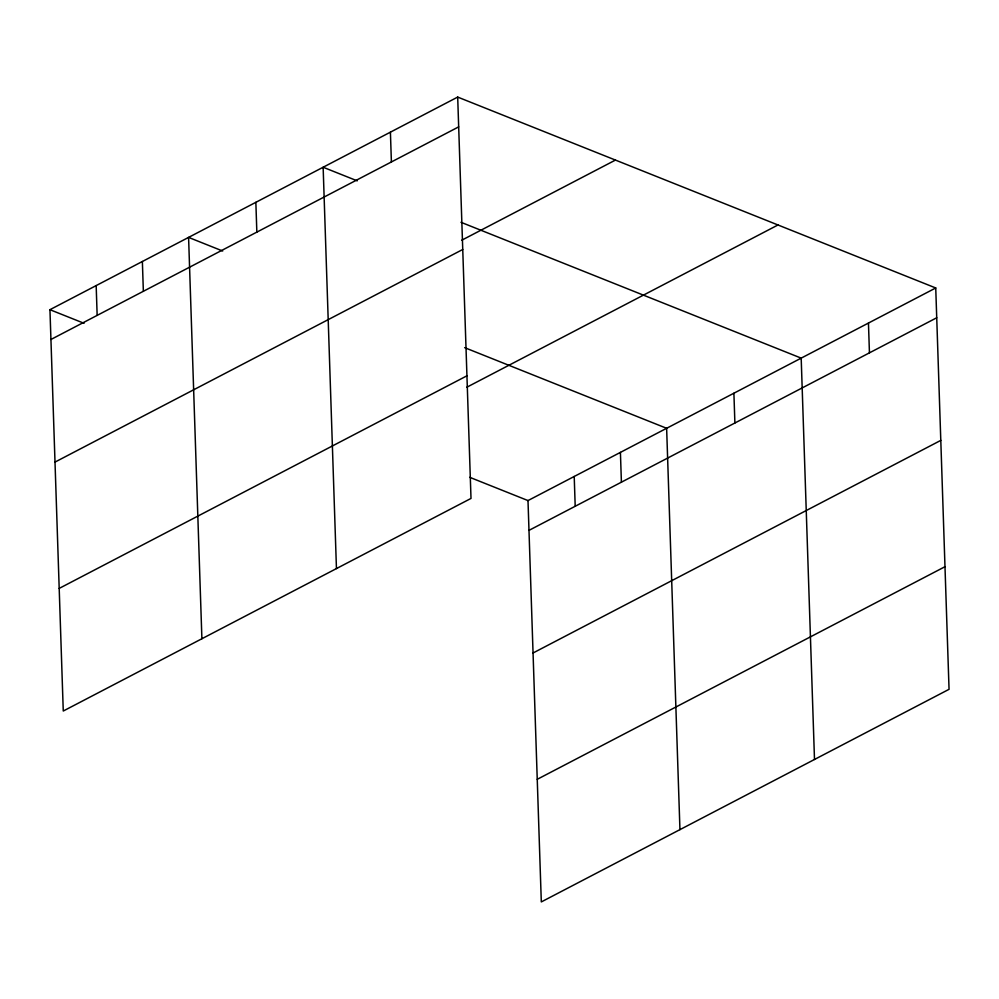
<?xml version="1.0" encoding="UTF-8"?>
<svg xmlns="http://www.w3.org/2000/svg" width="999" height="999" viewBox="0 0 999 999"><rect width="100%" height="100%" fill="white"/><g stroke="black" fill="none" stroke-linecap="round" stroke-linejoin="round"><path stroke-width="1.5" d="M457.692 97.078L471.004 498.426L63.262 711.026L49.95 309.69L457.692 97.078L935.738 287.974L949.05 689.31L541.308 901.922L527.996 500.574L935.738 287.974M50.937 339.485L458.678 126.873M461.663 240.26L615.446 160.077M55.007 462.087L462.737 249.488M59.191 588.411L466.933 375.811M466.745 387.262L777.984 224.975M528.983 530.369L936.725 317.769M533.054 652.984L940.796 440.384M537.25 779.307L944.979 566.708M357.242 180.856L323.139 167.245L336.451 568.581M460.989 222.29L801.186 358.129L814.497 759.477M222.69 251.024L188.586 237.4L201.898 638.736M464.672 347.652L666.633 428.296L679.944 829.632M49.95 309.69L84.053 323.301M469.73 477.31L527.996 500.574M868.456 323.052L869.442 352.847M733.903 393.219L734.889 423.014M620.416 452.385L621.403 482.18M574.213 476.486L575.199 506.281M390.409 132.168L391.396 161.963M255.856 202.322L256.843 232.118M142.37 261.501L143.357 291.296M96.166 285.589L97.153 315.384"/></g></svg>
